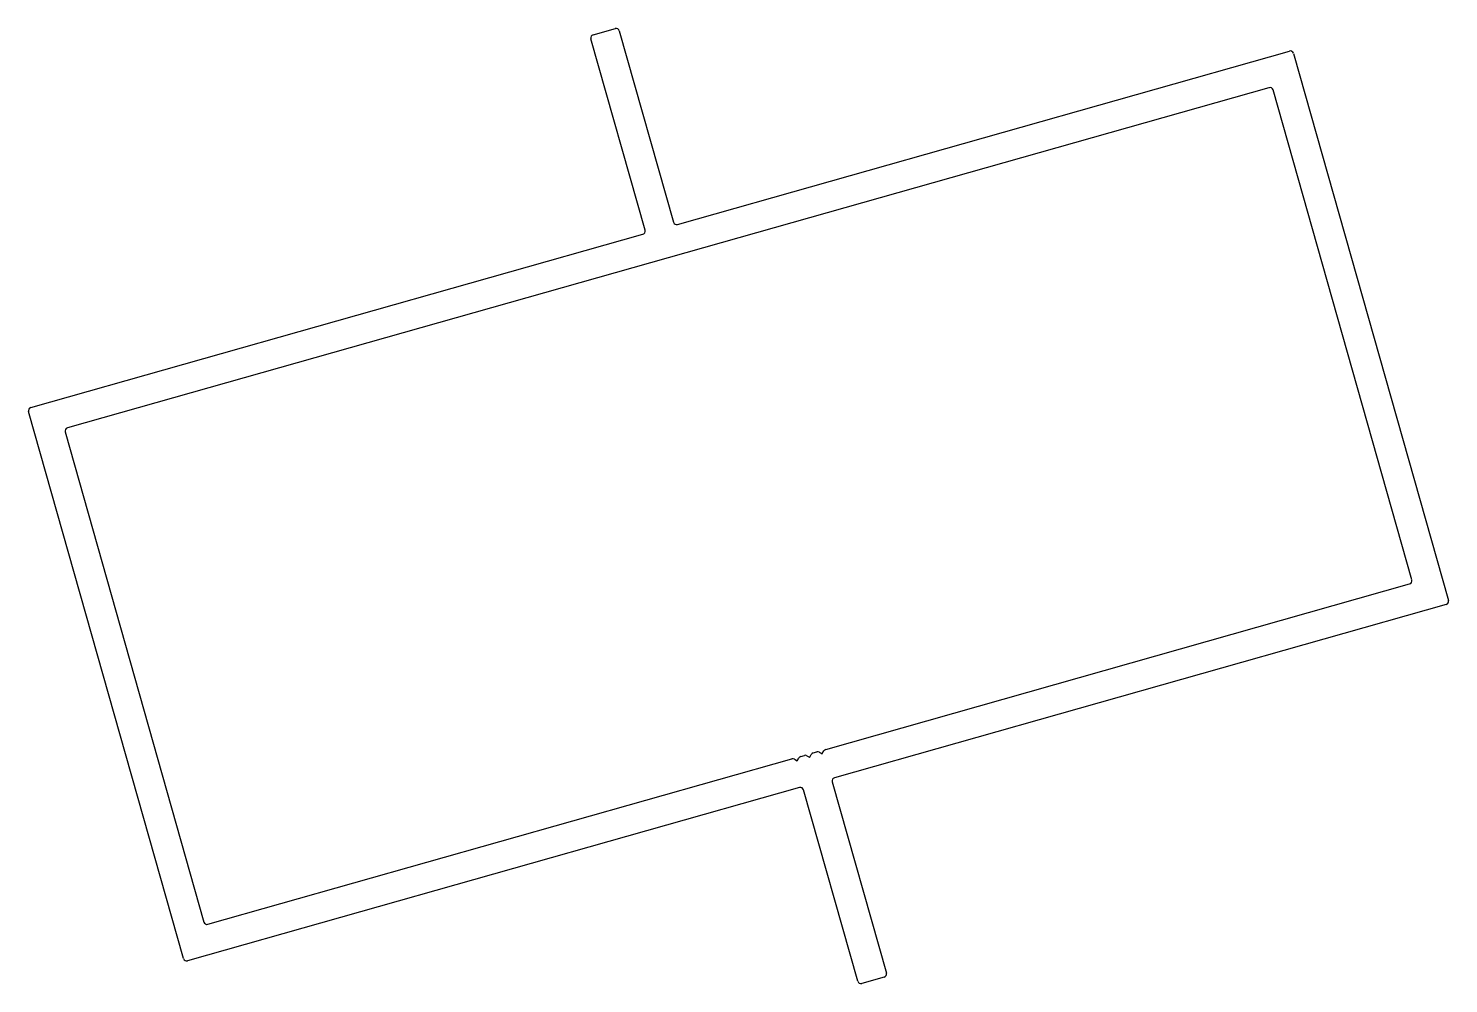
# Model space of a CAD drawing. Extents: x -46 to 63, y 1 to 74.
import ezdxf

# ---------------------------------------------------------------- set-up
doc = ezdxf.new("R2010")
doc.units = 0
doc.layers.get('0').update_dxf_attribs({"linetype": 'CONTINUOUS'})
doc.layers.add('1', color=7, linetype='CONTINUOUS')

msp = doc.modelspace()

# ---------------------------------------------------------------- linework, layer by layer
at = {"color": 7}
for p, q in [((1.2, 58.8), (-2.99, 73.6)), ((-2.82, 73.91), (-1.09, 74.4)), ((-0.79, 74.22), (3.41, 59.42)), ((3.71, 59.25), (51, 72.65)), ((51.31, 72.47), (63.29, 30.19)), ((-46.27, 45.1), (1.03, 58.49)), ((-34.47, 2.5), (-46.44, 44.79)), ((63.12, 29.88), (15.83, 16.48)), ((13.14, 15.72), (-34.16, 2.33)), ((17.64, 0.75), (13.45, 15.55)), ((15.65, 16.18), (19.85, 1.38)), ((19.67, 1.07), (17.95, 0.58))]:
    msp.add_line(p, q, dxfattribs=at)
for centre, start, end in [((-2.75, 73.67), 105.8138, 195.8138), ((-1.03, 74.15), 15.8138, 105.8138), ((51.07, 72.41), 15.8138, 105.8138), ((3.65, 59.49), 195.8138, 285.8138), ((0.96, 58.73), 285.8138, 15.8138), ((-46.2, 44.85), 105.8138, 195.8138), ((63.05, 30.12), 285.8138, 15.8138), ((15.9, 16.24), 105.8138, 195.8138), ((13.21, 15.48), 15.8138, 105.8138), ((-34.22, 2.57), 195.8138, 285.8138), ((19.61, 1.31), 285.8138, 15.8138), ((17.88, 0.82), 195.8138, 285.8138)]:
    msp.add_arc(centre, 0.25, start, end, dxfattribs=at)
at = {"layer": '1', "color": 7}
for p, q in [((49.42, 69.82, -0.17), (-43.44, 43.52, -0.17)), ((60.46, 31.77, -0.17), (49.73, 69.65, -0.17)), ((-43.61, 43.21, -0.17), (-32.89, 5.33, -0.17)), ((15.16, 18.68, -0.17), (60.29, 31.46, -0.17)), ((-32.58, 5.16, -0.17), (12.55, 17.94, -0.17)), ((12.74, 17.92, -0.17), (12.96, 17.8, -0.17)), ((12.97, 17.8, -0.17), (13.08, 18.01, -0.17)), ((13.23, 18.13, -0.17), (13.52, 18.21, -0.17)), ((13.71, 18.19, -0.17), (13.92, 18.07, -0.17)), ((13.93, 18.07, -0.17), (14.05, 18.28, -0.17)), ((14.2, 18.4, -0.17), (14.48, 18.48, -0.17)), ((14.67, 18.46, -0.17), (14.88, 18.34, -0.17)), ((14.89, 18.35, -0.17), (15.01, 18.56, -0.17))]:
    msp.add_line(p, q, dxfattribs=at)
for centre, radius, start, end in [((49.49, 69.58, -0.17), 0.25, 15.8138, 105.8138), ((-43.37, 43.28, -0.17), 0.25, 105.8138, 195.8138), ((60.22, 31.7, -0.17), 0.25, 285.8138, 15.8138), ((15.23, 18.43, -0.17), 0.25, 105.8138, 150.8138), ((12.62, 17.7, -0.17), 0.25, 60.8138, 105.8138), ((12.96, 17.8, -0.17), 0.008, 240.8138, 330.8138), ((13.3, 17.89, -0.17), 0.25, 105.8138, 150.8138), ((13.58, 17.97, -0.17), 0.25, 60.8138, 105.8138), ((13.92, 18.08, -0.17), 0.008, 240.8138, 330.8138), ((14.26, 18.16, -0.17), 0.25, 105.8138, 150.8138), ((14.55, 18.24, -0.17), 0.25, 60.8138, 105.8138), ((14.88, 18.35, -0.17), 0.008, 240.8138, 330.8138), ((-32.65, 5.4, -0.17), 0.25, 195.8138, 285.8138)]:
    msp.add_arc(centre, radius, start, end, dxfattribs=at)

doc.saveas('drawing.dxf')
